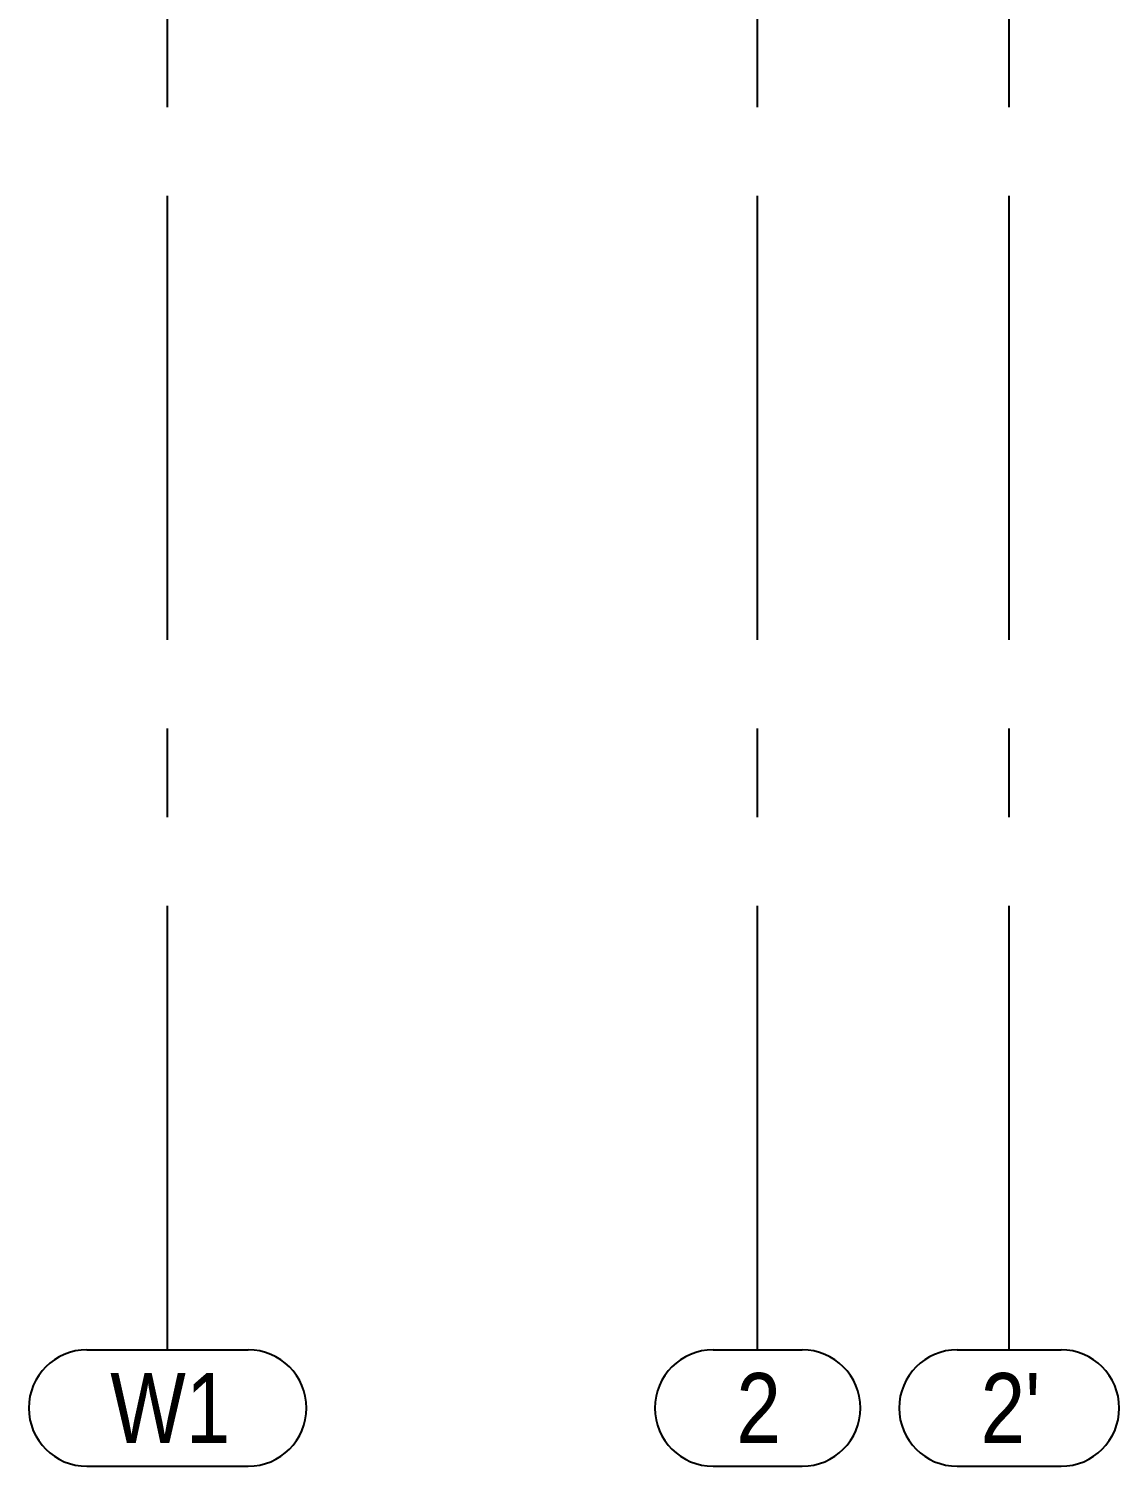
# Model space of a CAD drawing. Header units: millimetres. Extents: x 2368 to 8313, y 7493 to 11698.
# Drawn here: x 4098.4 to 4176.5, y 8731.3 to 8834.1 of the extents above; entities that cross this region are included whole.
import ezdxf

# ---------------------------------------------------------------- set-up
doc = ezdxf.new("R2010")
doc.units = ezdxf.units.MM
doc.linetypes.add('CENTER', pattern=[50.8, 31.75, -6.35, 6.35, -6.35])
doc.linetypes.add('XKITLINE00', pattern=[0])
doc.styles.add('ARIAL_NARROW', font='ARIALN.TTF')

msp = doc.modelspace()

# ---------------------------------------------------------------- linework, layer by layer
at = {"color": 6, "linetype": 'CENTER'}
for p, q in [((4108.3663, 8739.6288), (4108.3663, 9217.681)), ((4150.5882, 8739.6288), (4150.5882, 9217.681)), ((4168.5882, 8739.6288), (4168.5882, 9217.681))]:
    msp.add_line(p, q, dxfattribs=at)
at = {"color": 3, "linetype": 'XKITLINE00'}
for p, q in [((4102.5993, 8739.6288), (4114.1333, 8739.6288)), ((4147.4017, 8739.6288), (4153.7746, 8739.6288)), ((4164.878, 8739.6288), (4172.2983, 8739.6288)), ((4102.5993, 8731.2955), (4114.1333, 8731.2955)), ((4147.4017, 8731.2955), (4153.7746, 8731.2955)), ((4164.878, 8731.2955), (4172.2983, 8731.2955))]:
    msp.add_line(p, q, dxfattribs=at)
for centre, start, end in [((4102.5993, 8735.4622), 90, 270), ((4114.1333, 8735.4622), 270, 90), ((4147.4017, 8735.4622), 90, 270), ((4153.7746, 8735.4622), 270, 90), ((4164.878, 8735.4622), 90, 270), ((4172.2983, 8735.4622), 270, 90)]:
    msp.add_arc(centre, 4.1667, start, end, dxfattribs=at)

# ---------------------------------------------------------------- texts
at = {"color": 2, "linetype": 'XKITLINE00', "style": 'ARIAL_NARROW'}
for s, p in [('W1', (4104.2659, 8732.9622)), ('2', (4149.0684, 8732.9622)), ("2'", (4166.5447, 8732.9622))]:
    msp.add_text(s, height=5, dxfattribs=at).set_placement(p)

doc.saveas('drawing.dxf')
